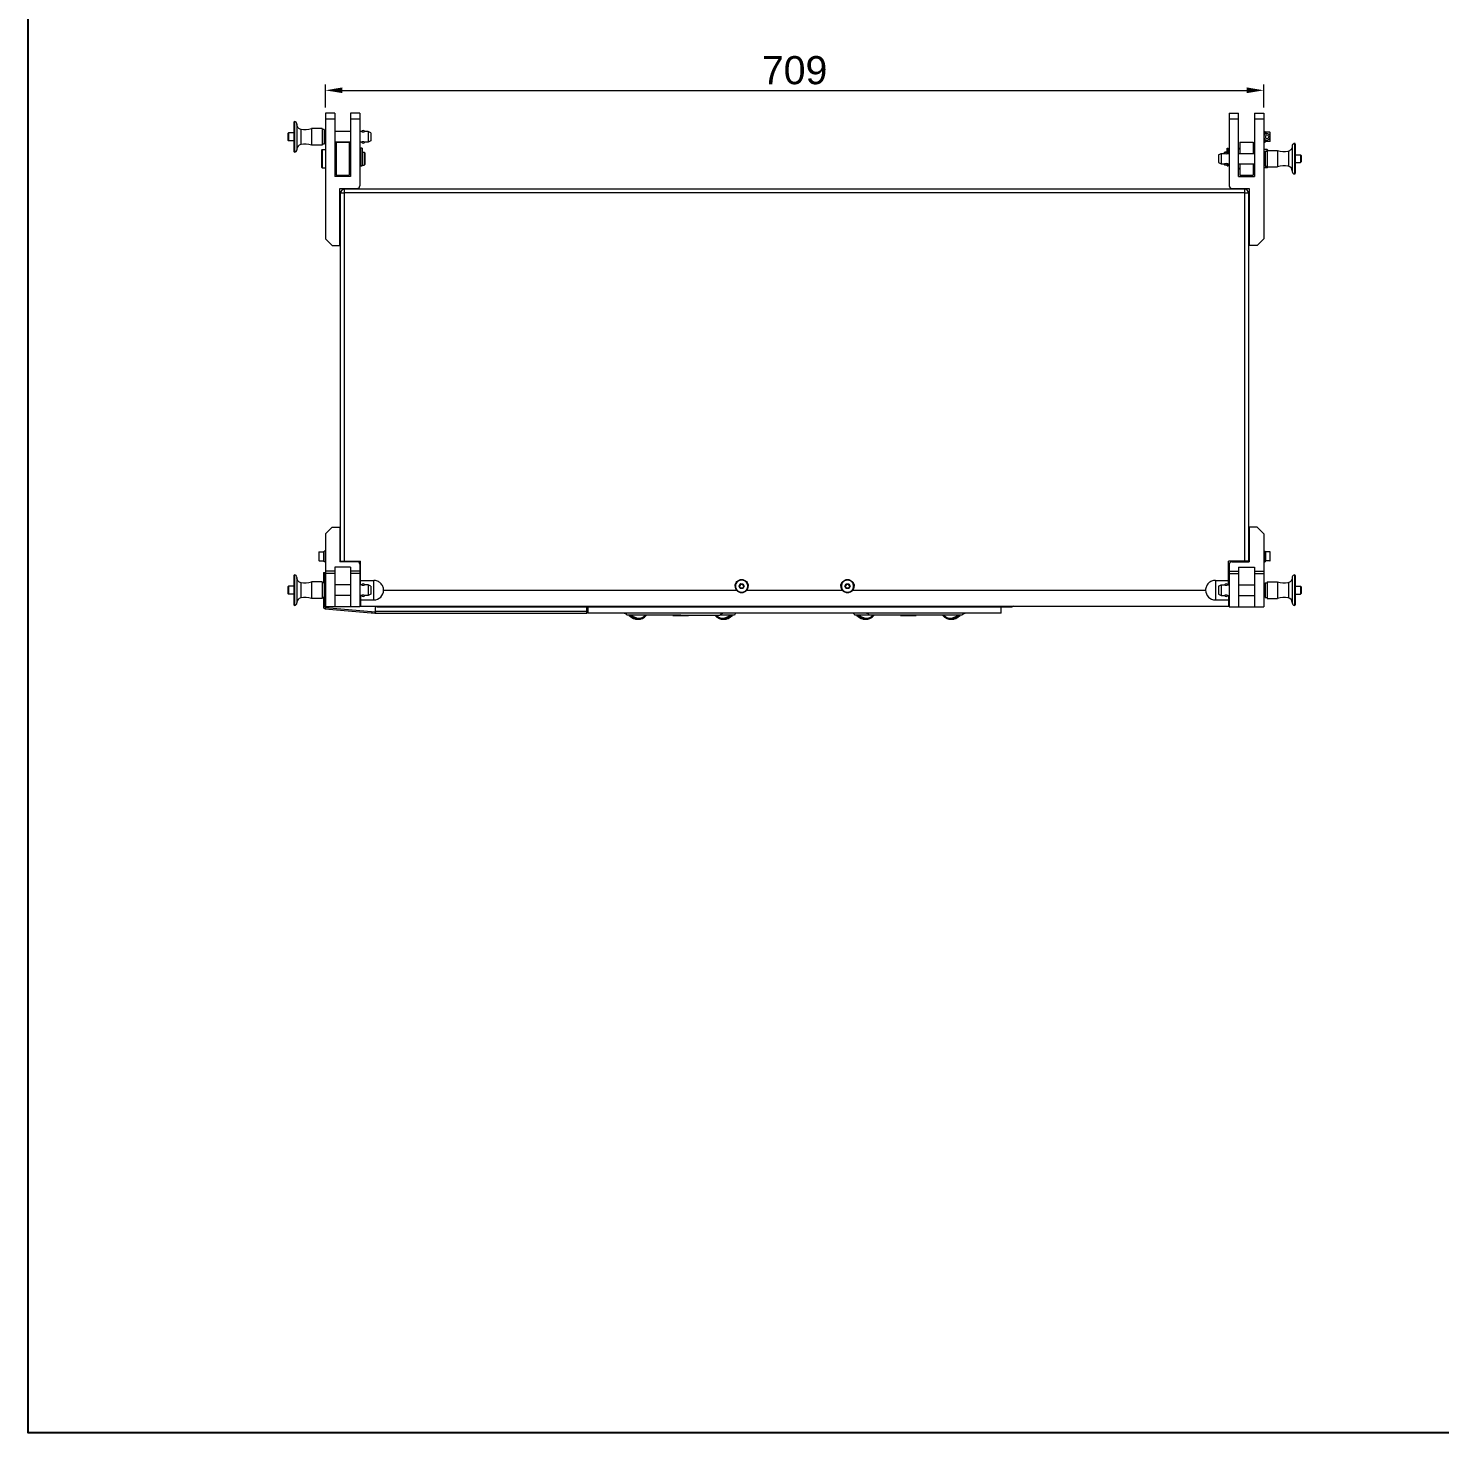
# Model space of a CAD drawing. Header units: millimetres. Extents: x 0 to 2524, y 0 to 1785.
# Drawn here: x 0 to 1067, y 0 to 1061 of the extents above; entities that cross this region are included whole.
import ezdxf

# ---------------------------------------------------------------- set-up
doc = ezdxf.new("R2010")
doc.units = ezdxf.units.MM
doc.header["$LTSCALE"] = 0.1
doc.layers.get('0').update_dxf_attribs({"lineweight": 13})
doc.layers.get('Defpoints').update_dxf_attribs({"lineweight": 9})
doc.layers.add('图框', color=7, linetype='Continuous')
doc.layers.add('标注', color=251, linetype='Continuous', lineweight=9)
doc.styles.get("Standard").update_dxf_attribs({"font": 'arial.ttf'})
doc.dimstyles.new('STANDARD 8.5', dxfattribs={"dimscale": 8.5, "dimtxt": 2.5, "dimasz": 1.5, "dimexe": 0.5, "dimexo": 0.5, "dimgap": 0.5, "dimtad": 1, "dimtoh": 1, "dimdec": 1, "dimzin": 12, "dimdsep": 46, "dimtxsty": 'Standard', "dimcen": 0, "dimclrd": 256, "dimclre": 256, "dimclrt": 256, "dimadec": 0, "dimazin": 0, "dimtp": 0.01, "dimtm": 0.01, "dimtfac": 1, "dimtdec": 1, "dimtofl": 0, "dimtmove": 0, "dimatfit": 3, "dimfxl": 1, "dimtolj": 1, "dimtzin": 4, "dimlwd": -1, "dimlwe": -1, "dimarcsym": 0})

# ---------------------------------------------------------------- blocks, each defined once
blk = doc.blocks.new('A4-H')
at = {"layer": '图框'}
blk.add_lwpolyline([(0, 210.02), (297, 210.02), (297, 0), (0, 0)], close=True, dxfattribs=at)
blk = doc.blocks.new('*D13')
at = {"layer": 'Defpoints', "color": 0, "transparency": 16777216}
for p in [(933.6, 1014.3), (224.6, 997.2), (933.6, 997.2)]:
    blk.add_point(p, dxfattribs=at)
at = {"layer": '标注', "transparency": 16777216}
for p, q in [((224.6, 1001.4), (224.6, 1018.6)), ((237.3, 1014.3), (920.8, 1014.3)), ((933.6, 1001.4), (933.6, 1018.6))]:
    blk.add_line(p, q, dxfattribs=at)
for points in [[(237.3, 1016.5), (237.3, 1012.2), (224.6, 1014.3)], [(920.8, 1016.5), (920.8, 1012.2), (933.6, 1014.3)]]:
    blk.add_solid(points, dxfattribs=at)
at = {"layer": '标注', "transparency": 16777216, "insert": (579.1, 1029.4), "char_height": 21.25, "attachment_point": 5}
blk.add_mtext('\\A1;709', dxfattribs=at)

msp = doc.modelspace()

# ---------------------------------------------------------------- linework, layer by layer
for p, q in [((224.56, 997.17), (224.56, 902.17)), ((231.56, 997.17), (224.56, 997.17)), ((231.56, 992.52), (224.56, 992.52)), ((231.56, 997.17), (231.56, 949.17)), ((243.56, 997.17), (243.56, 949.17)), ((250.56, 997.17), (243.56, 997.17)), ((250.56, 992.52), (243.56, 992.52)), ((250.56, 997.17), (250.56, 942.17)), ((907.56, 997.17), (914.56, 997.17)), ((907.56, 997.17), (907.56, 942.17)), ((914.56, 992.52), (907.56, 992.52)), ((914.56, 949.17), (914.56, 997.17)), ((926.56, 997.17), (933.56, 997.17)), ((926.56, 997.17), (926.56, 949.17)), ((933.56, 992.52), (926.56, 992.52)), ((933.56, 997.17), (933.56, 902.17)), ((196.76, 982.17), (196.26, 981.67)), ((196.26, 981.67), (196.26, 976.67)), ((196.76, 982.17), (196.76, 976.17)), ((200.76, 982.17), (196.76, 982.17)), ((200.76, 990.17), (200.76, 968.17)), ((201.26, 990.67), (201.26, 967.67)), ((203.04, 989.15), (203.04, 989.17)), ((203.04, 989.15), (203.04, 989.15)), ((203.06, 988.82), (203.06, 969.47)), ((203.85, 986.17), (203.84, 986.18)), ((205.96, 984.93), (205.96, 973.4)), ((214.06, 985.42), (214.06, 972.92)), ((222.06, 985.42), (214.06, 985.42)), ((222.06, 985.42), (222.06, 972.92)), ((223.56, 984.75), (222.06, 984.75)), ((223.56, 984.75), (223.56, 973.59)), ((224.56, 983.17), (223.56, 983.17)), ((224.56, 983.15), (223.56, 983.15)), ((243.56, 983.15), (231.56, 983.15)), ((251.73, 983.15), (250.56, 983.15)), ((256.76, 983.15), (254.3, 983.15)), ((256.76, 983.15), (256.76, 975.19)), ((258.76, 982.15), (256.76, 983.15)), ((258.76, 982.15), (258.76, 976.19)), ((933.56, 983.17), (934.56, 983.17)), ((933.56, 983.08), (934.56, 983.08)), ((933.56, 981.77), (934.56, 981.77)), ((934.56, 983.17), (934.56, 981.77)), ((934.56, 981.67), (934.58, 981.67)), ((938.17, 982.65), (934.86, 982.65)), ((934.86, 982.65), (934.86, 981.65)), ((938.17, 982.65), (938.17, 980.32)), ((938.47, 975.99), (938.47, 982.35)), ((196.76, 976.17), (196.26, 976.67)), ((200.76, 976.17), (196.76, 976.17)), ((222.06, 972.92), (214.06, 972.92)), ((223.56, 973.59), (222.06, 973.59)), ((224.56, 975.19), (223.56, 975.19)), ((224.56, 975.17), (223.56, 975.17)), ((243.56, 975.19), (231.56, 975.19)), ((232.56, 975.17), (232.56, 950.17)), ((232.56, 975.17), (242.56, 975.17)), ((242.56, 975.17), (242.56, 950.17)), ((251.73, 975.19), (250.56, 975.19)), ((251.36, 957.34), (251.36, 970.67)), ((252.26, 970.67), (251.36, 970.67)), ((252.26, 970.67), (252.26, 957.34)), ((256.76, 975.19), (254.3, 975.19)), ((258.76, 976.19), (256.76, 975.19)), ((905.86, 970.67), (906.76, 970.67)), ((905.86, 967.17), (905.86, 970.67)), ((906.76, 970.67), (906.76, 966.65)), ((915.56, 975.17), (925.56, 975.17)), ((915.56, 975.17), (915.56, 966.65)), ((925.56, 975.17), (925.56, 966.65)), ((933.56, 976.57), (934.56, 976.57)), ((933.56, 975.25), (934.56, 975.25)), ((933.56, 975.17), (934.56, 975.17)), ((934.56, 976.66), (934.58, 976.67)), ((934.56, 976.57), (934.56, 975.17)), ((934.86, 979.87), (934.86, 978.47)), ((934.86, 976.68), (934.86, 975.69)), ((938.17, 975.69), (934.86, 975.69)), ((938.45, 979.47), (937.36, 979.22)), ((937.36, 979.12), (938.45, 978.87)), ((938.17, 979.4), (938.17, 978.93)), ((938.17, 978.02), (938.17, 975.69)), ((955.06, 972.32), (955.06, 952.97)), ((955.09, 972.67), (955.09, 972.65)), ((955.09, 972.65), (955.09, 972.65)), ((956.86, 974.17), (956.86, 951.17)), ((957.36, 973.67), (957.36, 951.67)), ((222.06, 969.67), (221.56, 969.17)), ((221.56, 969.17), (221.56, 956.17)), ((222.06, 969.67), (222.06, 955.67)), ((222.06, 969.67), (224.56, 969.67)), ((250.56, 967.67), (251.36, 967.67)), ((252.26, 966.67), (252.36, 966.67)), ((252.36, 967.67), (252.36, 957.67)), ((252.36, 967.67), (253.86, 967.67)), ((253.86, 967.67), (253.86, 957.67)), ((254.36, 967.17), (253.86, 967.67)), ((254.36, 967.17), (254.36, 958.17)), ((899.36, 965.65), (901.36, 966.65)), ((899.36, 965.65), (899.36, 959.69)), ((901.36, 966.65), (903.83, 966.65)), ((901.36, 966.65), (901.36, 958.69)), ((903.76, 967.17), (904.26, 967.67)), ((903.76, 966.65), (903.76, 967.17)), ((905.76, 967.67), (904.26, 967.67)), ((904.26, 967.1), (904.26, 967.67)), ((905.76, 967.67), (905.76, 967.22)), ((906.4, 966.65), (907.56, 966.65)), ((907.56, 967.67), (906.76, 967.67)), ((914.56, 966.65), (926.56, 966.65)), ((936.06, 969.67), (933.56, 969.67)), ((933.56, 966.65), (934.56, 966.65)), ((934.56, 968.25), (936.06, 968.25)), ((934.56, 968.25), (934.56, 957.09)), ((936.06, 968.92), (936.06, 969.67)), ((936.06, 969.67), (936.56, 969.17)), ((936.06, 968.92), (944.06, 968.92)), ((936.06, 968.92), (936.06, 956.42)), ((936.56, 968.92), (936.56, 969.17)), ((944.06, 968.92), (944.06, 956.42)), ((952.17, 968.43), (952.17, 956.9)), ((954.29, 969.68), (954.28, 969.67)), ((957.36, 965.67), (961.36, 965.67)), ((961.36, 965.67), (961.36, 959.67)), ((961.36, 965.67), (961.86, 965.17)), ((961.36, 959.67), (961.86, 960.17)), ((961.86, 965.17), (961.86, 960.17)), ((222.06, 955.67), (221.56, 956.17)), ((222.06, 955.67), (224.56, 955.67)), ((232.56, 950.17), (242.56, 950.17)), ((250.56, 957.67), (251.36, 957.67)), ((251.36, 957.52), (252.26, 957.52)), ((251.36, 957.34), (252.26, 957.34)), ((252.26, 958.67), (252.36, 958.67)), ((252.36, 957.67), (253.86, 957.67)), ((254.36, 958.17), (253.86, 957.67)), ((899.36, 959.69), (901.36, 958.69)), ((901.36, 958.69), (903.83, 958.69)), ((903.76, 958.17), (903.76, 958.69)), ((903.76, 958.17), (904.26, 957.67)), ((904.26, 957.67), (904.26, 958.23)), ((905.76, 957.67), (904.26, 957.67)), ((905.76, 958.12), (905.76, 957.67)), ((905.86, 957.34), (905.86, 958.16)), ((905.86, 957.52), (906.76, 957.52)), ((905.86, 957.34), (906.76, 957.34)), ((906.4, 958.69), (907.56, 958.69)), ((906.76, 958.69), (906.76, 957.34)), ((907.56, 957.67), (906.76, 957.67)), ((914.56, 958.69), (926.56, 958.69)), ((915.56, 958.69), (915.56, 950.17)), ((915.56, 950.17), (925.56, 950.17)), ((925.56, 958.69), (925.56, 950.17)), ((933.56, 958.69), (934.56, 958.69)), ((936.06, 955.67), (933.56, 955.67)), ((934.56, 957.09), (936.06, 957.09)), ((936.06, 956.42), (944.06, 956.42)), ((936.06, 955.67), (936.06, 956.42)), ((936.06, 955.67), (936.56, 956.17)), ((936.56, 956.17), (936.56, 956.42)), ((957.36, 959.67), (961.36, 959.67)), ((243.56, 949.17), (231.56, 949.17)), ((235.56, 897.17), (235.56, 940.17)), ((235.56, 940.17), (248.56, 940.17)), ((239.06, 658.67), (239.06, 939.67)), ((919.06, 939.67), (239.06, 939.67)), ((909.56, 940.17), (922.56, 940.17)), ((914.56, 949.17), (926.56, 949.17)), ((919.06, 939.67), (919.06, 658.67)), ((922.56, 940.17), (922.56, 897.17)), ((236.06, 658.67), (236.06, 936.67)), ((919.06, 936.88), (239.06, 936.88)), ((922.06, 936.67), (922.06, 658.67)), ((235.56, 920.07), (236.06, 920.07)), ((922.56, 920.07), (922.06, 920.07)), ((235.56, 914.27), (236.06, 914.27)), ((922.56, 914.27), (922.06, 914.27)), ((224.56, 902.17), (229.56, 897.17)), ((229.56, 897.17), (235.56, 897.17)), ((928.56, 897.17), (922.56, 897.17)), ((933.56, 902.17), (928.56, 897.17)), ((224.56, 679.17), (229.56, 684.17)), ((229.56, 684.17), (235.56, 684.17)), ((235.56, 684.17), (235.56, 658.17)), ((928.56, 684.17), (922.56, 684.17)), ((922.56, 684.17), (922.56, 658.17)), ((933.56, 679.17), (928.56, 684.17)), ((224.56, 679.17), (224.56, 624.17)), ((235.56, 672.07), (236.06, 672.07)), ((922.56, 672.07), (922.06, 672.07)), ((933.56, 679.17), (933.56, 624.17)), ((219.65, 665.35), (219.65, 658.99)), ((219.95, 658.69), (219.95, 665.65)), ((219.95, 665.65), (223.26, 665.65)), ((223.26, 658.69), (223.26, 665.65)), ((223.56, 658.17), (223.56, 666.17)), ((224.56, 666.17), (223.56, 666.17)), ((235.56, 666.27), (236.06, 666.27)), ((922.56, 666.27), (922.06, 666.27)), ((933.56, 666.17), (934.56, 666.17)), ((934.56, 666.17), (934.56, 658.17)), ((938.17, 665.65), (934.86, 665.65)), ((934.86, 665.65), (934.86, 658.69)), ((938.17, 665.65), (938.17, 658.69)), ((938.47, 658.99), (938.47, 665.35)), ((219.95, 658.69), (223.26, 658.69)), ((224.56, 658.17), (223.56, 658.17)), ((231.56, 651.03), (224.56, 651.03)), ((231.56, 654.07), (231.56, 624.17)), ((243.56, 654.07), (231.56, 654.07)), ((248.56, 658.17), (235.56, 658.17)), ((236.06, 658.67), (251.06, 658.67)), ((243.56, 654.07), (243.56, 624.17)), ((250.56, 651.03), (243.56, 651.03)), ((250.56, 656.17), (250.56, 624.17)), ((251.06, 640.65), (251.06, 658.67)), ((922.06, 658.67), (907.06, 658.67)), ((907.06, 640.65), (907.06, 658.67)), ((907.56, 656.17), (907.56, 624.17)), ((907.56, 651.03), (914.56, 651.03)), ((909.56, 658.17), (922.56, 658.17)), ((914.56, 654.07), (926.56, 654.07)), ((914.56, 654.07), (914.56, 624.17)), ((926.56, 654.07), (926.56, 624.17)), ((926.56, 651.03), (933.56, 651.03)), ((933.56, 658.17), (934.56, 658.17)), ((938.17, 658.69), (934.86, 658.69)), ((200.76, 647.67), (200.76, 625.67)), ((201.26, 648.17), (201.26, 625.17)), ((203.04, 646.65), (203.04, 646.67)), ((203.04, 646.65), (203.04, 646.65)), ((203.06, 646.32), (203.06, 626.97)), ((203.85, 643.67), (203.84, 643.68)), ((205.96, 642.43), (205.96, 630.9)), ((214.06, 642.92), (214.06, 630.42)), ((222.06, 642.92), (214.06, 642.92)), ((222.06, 642.92), (222.06, 630.42)), ((223.56, 642.25), (222.06, 642.25)), ((223.06, 649.87), (223.06, 642.25)), ((223.06, 649.87), (224.06, 649.87)), ((223.06, 643.04), (224.06, 643.04)), ((223.56, 642.25), (223.56, 631.09)), ((224.56, 640.65), (223.56, 640.65)), ((224.06, 640.65), (224.06, 649.87)), ((224.06, 640.77), (224.18, 640.65)), ((231.56, 649.17), (224.56, 649.17)), ((243.56, 640.65), (231.56, 640.65)), ((250.56, 649.17), (243.56, 649.17)), ((251.73, 640.65), (250.56, 640.65)), ((251.06, 644.01), (261.06, 644.01)), ((256.76, 640.65), (254.3, 640.65)), ((256.76, 640.65), (256.76, 632.69)), ((258.76, 639.65), (256.76, 640.65)), ((261.06, 629.23), (261.06, 644.01)), ((537.1, 639.67), (538.08, 641.37)), ((537.33, 639.66), (538.2, 641.16)), ((538.2, 640.99), (537.38, 639.58)), ((538.08, 641.37), (540.05, 641.37)), ((538.2, 641.16), (539.93, 641.16)), ((538.2, 641.16), (538.2, 640.99)), ((539.93, 640.99), (538.2, 640.99)), ((539.93, 641.16), (540.8, 639.66)), ((539.93, 641.16), (539.93, 640.99)), ((540.75, 639.58), (539.93, 640.99)), ((540.05, 641.37), (541.03, 639.67)), ((617.1, 639.67), (618.08, 641.37)), ((617.33, 639.66), (618.2, 641.16)), ((618.2, 640.99), (617.38, 639.58)), ((618.08, 641.37), (620.05, 641.37)), ((618.2, 641.16), (619.93, 641.16)), ((618.2, 641.16), (618.2, 640.99)), ((619.93, 640.99), (618.2, 640.99)), ((619.93, 641.16), (620.8, 639.66)), ((619.93, 641.16), (619.93, 640.99)), ((620.75, 639.58), (619.93, 640.99)), ((620.05, 641.37), (621.03, 639.67)), ((897.06, 644.01), (907.06, 644.01)), ((897.06, 644.01), (897.06, 629.23)), ((899.36, 639.65), (901.36, 640.65)), ((901.36, 640.65), (903.83, 640.65)), ((901.36, 640.65), (901.36, 632.69)), ((906.4, 640.65), (907.56, 640.65)), ((907.56, 649.17), (914.56, 649.17)), ((914.56, 640.65), (926.56, 640.65)), ((926.56, 649.17), (933.56, 649.17)), ((933.56, 640.65), (934.56, 640.65)), ((934.14, 640.84), (933.94, 640.65)), ((934.14, 640.84), (934.14, 640.65)), ((934.56, 640.87), (934.21, 640.87)), ((934.21, 640.87), (934.21, 640.65)), ((934.56, 642.25), (936.06, 642.25)), ((934.56, 642.25), (934.56, 631.09)), ((936.06, 642.92), (944.06, 642.92)), ((936.06, 642.92), (936.06, 630.42)), ((944.06, 642.92), (944.06, 630.42)), ((952.17, 642.43), (952.17, 630.9)), ((954.29, 643.68), (954.28, 643.67)), ((955.06, 646.32), (955.06, 626.97)), ((955.09, 646.67), (955.09, 646.65)), ((955.09, 646.65), (955.09, 646.65)), ((956.86, 648.17), (956.86, 625.17)), ((957.36, 647.67), (957.36, 625.67)), ((196.76, 639.67), (196.26, 639.17)), ((196.26, 639.17), (196.26, 634.17)), ((196.76, 633.67), (196.26, 634.17)), ((196.76, 639.67), (196.76, 633.67)), ((200.76, 639.67), (196.76, 639.67)), ((200.76, 633.67), (196.76, 633.67)), ((222.06, 630.42), (214.06, 630.42)), ((223.56, 631.09), (222.06, 631.09)), ((223.06, 631.09), (223.06, 624.12)), ((224.56, 632.69), (223.56, 632.69)), ((224.06, 624.12), (224.06, 632.69)), ((224.06, 632.57), (224.18, 632.69)), ((243.56, 632.69), (231.56, 632.69)), ((251.73, 632.69), (250.56, 632.69)), ((251.06, 632.69), (251.06, 624.67)), ((256.76, 632.69), (254.3, 632.69)), ((258.76, 633.69), (256.76, 632.69)), ((258.76, 639.65), (258.76, 633.69)), ((268.5, 636.67), (535.09, 636.67)), ((538.08, 637.98), (537.1, 639.67)), ((538.2, 638.16), (537.33, 639.66)), ((540.05, 637.98), (538.08, 637.98)), ((539.93, 638.17), (538.2, 638.17)), ((540.8, 639.66), (539.93, 638.16)), ((541.03, 639.67), (540.05, 637.98)), ((543.04, 636.67), (615.09, 636.67)), ((618.08, 637.98), (617.1, 639.67)), ((618.2, 638.16), (617.33, 639.66)), ((620.05, 637.98), (618.08, 637.98)), ((619.93, 638.17), (618.2, 638.17)), ((620.8, 639.66), (619.93, 638.16)), ((621.03, 639.67), (620.05, 637.98)), ((623.04, 636.67), (889.63, 636.67)), ((899.36, 639.65), (899.36, 633.69)), ((899.36, 633.69), (901.36, 632.69)), ((901.36, 632.69), (903.83, 632.69)), ((906.4, 632.69), (907.56, 632.69)), ((907.06, 632.69), (907.06, 624.67)), ((914.56, 632.69), (926.56, 632.69)), ((933.56, 632.69), (934.56, 632.69)), ((934.14, 632.5), (933.94, 632.69)), ((934.14, 632.69), (934.14, 632.5)), ((934.21, 632.69), (934.21, 632.47)), ((934.56, 632.47), (934.21, 632.47)), ((934.56, 631.09), (936.06, 631.09)), ((936.06, 630.42), (944.06, 630.42)), ((957.36, 639.67), (961.36, 639.67)), ((957.36, 633.67), (961.36, 633.67)), ((961.36, 639.67), (961.86, 639.17)), ((961.36, 639.67), (961.36, 633.67)), ((961.36, 633.67), (961.86, 634.17)), ((961.86, 639.17), (961.86, 634.17)), ((223.06, 628.28), (224.06, 628.28)), ((223.06, 626.42), (224.06, 626.42)), ((224.06, 624.12), (223.06, 624.12)), ((224.52, 623.62), (224.43, 622.63)), ((224.43, 622.63), (261.95, 619.17)), ((224.52, 623.62), (262.04, 620.17)), ((250.56, 624.17), (224.56, 624.17)), ((251.06, 629.23), (261.06, 629.23)), ((251.06, 624.67), (907.06, 624.67)), ((259.83, 619.37), (259.92, 620.36)), ((262.04, 620.17), (261.95, 619.17)), ((262.09, 622.67), (262.09, 619.17)), ((262.09, 620.67), (423.06, 620.67)), ((262.09, 619.17), (421.56, 619.17)), ((263.59, 624.17), (743.38, 624.17)), ((413.69, 624.67), (414.75, 624.17)), ((422.06, 620.67), (422.06, 624.17)), ((423.06, 619.17), (423.06, 624.17)), ((735.06, 619.17), (423.06, 619.17)), ((438.06, 624.17), (438.06, 624.67)), ((449.66, 624.67), (449.56, 624.17)), ((477.06, 624.17), (477.11, 624.67)), ((481.06, 624.17), (481.02, 624.67)), ((537.06, 624.17), (537.11, 624.67)), ((541.06, 624.17), (541.02, 624.67)), ((577.06, 624.17), (577.11, 624.67)), ((581.06, 624.17), (581.02, 624.67)), ((617.06, 624.17), (617.11, 624.67)), ((621.06, 624.17), (621.02, 624.67)), ((677.06, 624.17), (677.11, 624.67)), ((681.06, 624.17), (681.02, 624.67)), ((708.56, 624.17), (708.46, 624.67)), ((720.06, 624.17), (720.06, 624.67)), ((735.06, 619.17), (735.06, 624.17)), ((744.44, 624.67), (743.38, 624.17)), ((897.06, 629.23), (907.06, 629.23)), ((907.56, 624.17), (933.56, 624.17)), ((455.01, 617.67), (452.57, 617.67)), ((453.88, 617.67), (454.05, 617.52)), ((453.88, 617.67), (454.05, 617.53)), ((454.86, 617.53), (454.05, 617.53)), ((454.05, 617.52), (454.05, 617.53)), ((454.05, 617.52), (455.43, 616.45)), ((454.05, 617.52), (454.05, 617.52)), ((454.86, 617.53), (454.69, 617.67)), ((493.06, 617.67), (455.01, 617.67)), ((458.06, 615.12), (459.25, 614.73)), ((460.43, 614.63), (460.45, 614.63)), ((461.39, 614.63), (460.43, 614.63)), ((461.14, 614.67), (460.45, 614.63)), ((460.45, 614.63), (461.14, 614.67)), ((461.39, 614.63), (462.44, 614.71)), ((461.39, 614.63), (462.44, 614.71)), ((465.07, 615.81), (465.78, 616.23)), ((493.06, 617.67), (496.29, 617.67)), ((496.29, 617.67), (507.49, 617.67)), ((507.49, 617.67), (517.52, 617.67)), ((517.52, 617.67), (522.61, 617.67)), ((519.13, 617.4), (520.35, 616.23)), ((530.42, 617.67), (522.61, 617.67)), ((523.69, 614.71), (524.74, 614.63)), ((524.74, 614.63), (525.7, 614.63)), ((524.99, 614.67), (525.68, 614.63)), ((525.68, 614.63), (524.99, 614.67)), ((525.7, 614.63), (525.68, 614.63)), ((525.68, 614.63), (525.7, 614.63)), ((530.11, 616.11), (530.7, 616.45)), ((532.2, 617.67), (530.42, 617.66)), ((530.7, 616.45), (532.08, 617.52)), ((530.7, 616.45), (531.12, 616.77)), ((531.43, 617.67), (531.27, 617.53)), ((532.08, 617.53), (531.27, 617.53)), ((532.08, 617.52), (532.25, 617.67)), ((532.08, 617.53), (532.08, 617.52)), ((532.08, 617.52), (532.08, 617.52)), ((533.57, 617.67), (532.2, 617.67)), ((625.6, 617.67), (624.56, 617.67)), ((625.67, 617.67), (625.6, 617.67)), ((625.99, 617.67), (625.67, 617.67)), ((625.88, 617.67), (626.05, 617.52)), ((626.46, 617.67), (625.99, 617.67)), ((626.86, 617.53), (626.05, 617.53)), ((626.05, 617.52), (626.05, 617.53)), ((626.05, 617.52), (626.05, 617.52)), ((626.7, 617.67), (626.46, 617.67)), ((626.86, 617.53), (626.69, 617.67)), ((627.01, 616.77), (627.43, 616.45)), ((627.01, 616.77), (627.43, 616.45)), ((630.06, 615.12), (631.25, 614.73)), ((632.43, 614.63), (632.45, 614.63)), ((633.39, 614.63), (632.43, 614.63)), ((632.45, 614.63), (633.14, 614.67)), ((633.14, 614.67), (632.45, 614.63)), ((633.39, 614.63), (634.44, 614.71)), ((633.39, 614.63), (634.44, 614.71)), ((640.73, 617.67), (635.52, 617.67)), ((637.07, 615.81), (637.78, 616.23)), ((651.02, 617.67), (640.73, 617.67)), ((662.49, 617.67), (651.02, 617.67)), ((665.06, 617.67), (662.49, 617.67)), ((703.12, 617.67), (665.06, 617.67)), ((691.13, 617.4), (692.35, 616.23)), ((695.69, 614.71), (696.74, 614.63)), ((696.74, 614.63), (697.7, 614.63)), ((696.99, 614.67), (697.68, 614.63)), ((697.68, 614.63), (696.99, 614.67)), ((697.68, 614.63), (697.7, 614.63)), ((697.7, 614.63), (697.68, 614.63)), ((702.11, 616.11), (702.7, 616.45)), ((702.7, 616.45), (704.08, 617.52)), ((705.56, 617.67), (703.12, 617.67)), ((703.43, 617.67), (703.27, 617.53)), ((704.08, 617.53), (703.27, 617.53)), ((704.08, 617.52), (704.25, 617.67)), ((704.08, 617.53), (704.24, 617.67)), ((704.08, 617.53), (704.08, 617.52)), ((704.08, 617.52), (704.08, 617.52))]:
    msp.add_line(p, q)
for points in [[(455.43, 616.45), (457.32, 615.35), (459.25, 614.73), (460.45, 614.63)], [(461.39, 614.63), (462.44, 614.71), (464.06, 615.21), (465.78, 616.23), (467.29, 617.67)], [(518.84, 617.67), (520.35, 616.23), (522.07, 615.21), (523.69, 614.71), (524.74, 614.63)], [(525.68, 614.63), (526.87, 614.73), (528.81, 615.35), (530.7, 616.45)], [(626.05, 617.52), (627.43, 616.45), (629.32, 615.35), (631.25, 614.73), (632.45, 614.63)], [(634.44, 614.71), (636.06, 615.21), (637.78, 616.23), (639.29, 617.67)], [(690.84, 617.67), (692.35, 616.23), (694.07, 615.21), (695.69, 614.71), (696.74, 614.63)], [(697.68, 614.63), (698.87, 614.73), (700.81, 615.35), (702.7, 616.45)]]:
    msp.add_lwpolyline(points)
for centre, radius, start, end in [((201.26, 990.17), 0.5, 90, 180), ((201.26, 988.87), 1.8, 9.59407, 90), ((200.59, 988.81), 2.48, 6.84403, 7.77415), ((200.54, 988.81), 2.52, 6.43274, 6.85464), ((200.59, 988.81), 2.48, 5.20273, 6.42903), ((200.61, 988.81), 2.46, 4.30212, 5.20946), ((200.64, 988.82), 2.43, 2.91275, 4.30086), ((200.69, 988.82), 2.37, 0.0032, 2.92665), ((206.56, 988.38), 3.5, 219.21483, 259.99733), ((209, 1002.17), 17.5, 259.99733, 286.83498), ((253.01, 982.38), 1.5, 30.88612, 149.11388), ((936.01, 979.17), 2.45, 7.03346, 352.96654), ((934.86, 982.35), 0.3, 90, 180), ((938.17, 982.35), 0.3, 0, 90), ((206.56, 969.95), 3.5, 100.00267, 180), ((209, 956.17), 17.5, 73.16502, 100.00267), ((232.56, 969.67), 1, 90, 180), ((242.56, 969.67), 1, 0, 90), ((253.01, 975.96), 1.5, 210.88612, 329.11388), ((915.56, 969.67), 1, 90, 180), ((925.56, 969.67), 1, 0, 90), ((934.86, 975.99), 0.3, 180, 270), ((936.01, 979.17), 1.35, 2.12255, 357.87745), ((938.17, 975.99), 0.3, 270, 0), ((957.45, 972.32), 2.39, 177.08101, 179.98855), ((957.53, 972.31), 2.47, 173.56834, 174.79935), ((957.54, 972.31), 2.47, 174.79268, 175.69532), ((957.49, 972.32), 2.43, 175.69887, 177.08715), ((957.51, 972.32), 2.44, 172.21945, 173.16157), ((957.62, 972.3), 2.55, 173.1471, 173.56514), ((956.86, 972.37), 1.8, 90, 170.40593), ((956.86, 973.67), 0.5, 0, 90), ((201.26, 968.17), 0.5, 180, 270), ((201.26, 969.47), 1.8, 270, 0), ((905.11, 965.88), 1.5, 30.88612, 149.11388), ((949.13, 985.67), 17.5, 253.16502, 280.00267), ((951.56, 971.88), 3.5, 280.00267, 320.78517), ((232.56, 955.67), 1, 180, 270), ((242.56, 955.67), 1, 270, 0), ((905.11, 959.46), 1.5, 210.88612, 329.11388), ((915.56, 955.67), 1, 180, 270), ((925.56, 955.67), 1, 270, 0), ((949.13, 939.67), 17.5, 79.99733, 106.83498), ((951.56, 953.45), 3.5, 0, 79.99733), ((956.86, 952.97), 1.8, 180, 270), ((956.86, 951.67), 0.5, 270, 0), ((239.06, 936.67), 3, 90, 180), ((248.56, 942.17), 2, 270, 0), ((909.56, 942.17), 2, 180, 270), ((919.06, 936.67), 3, 0, 90), ((219.95, 665.35), 0.3, 90, 180), ((223.26, 665.35), 0.3, 0, 90), ((934.86, 665.35), 0.3, 90, 180), ((938.17, 665.35), 0.3, 0, 90), ((219.95, 658.99), 0.3, 180, 270), ((223.26, 658.99), 0.3, 270, 0), ((248.56, 656.17), 2, 0, 90), ((909.56, 656.17), 2, 90, 180), ((934.86, 658.99), 0.3, 180, 270), ((938.17, 658.99), 0.3, 270, 0), ((201.26, 647.67), 0.5, 90, 180), ((201.26, 646.37), 1.8, 9.59407, 90), ((200.59, 646.31), 2.48, 6.84403, 7.77415), ((200.54, 646.31), 2.52, 6.43274, 6.85464), ((200.59, 646.31), 2.48, 5.20273, 6.42903), ((200.61, 646.31), 2.46, 4.30212, 5.20946), ((200.64, 646.32), 2.43, 2.91275, 4.30086), ((200.69, 646.32), 2.37, 0.0032, 2.92665), ((206.56, 645.88), 3.5, 219.21483, 259.99733), ((209, 659.67), 17.5, 259.99733, 286.83498), ((253.01, 639.88), 1.5, 30.88612, 149.11388), ((905.11, 639.88), 1.5, 30.88612, 149.11388), ((934.21, 640.77), 0.1, 90, 135), ((949.13, 659.67), 17.5, 253.16502, 280.00267), ((951.56, 645.88), 3.5, 280.00267, 320.78517), ((957.45, 646.32), 2.39, 177.08101, 179.98855), ((957.53, 646.31), 2.47, 173.56834, 174.79935), ((957.54, 646.31), 2.47, 174.79268, 175.69532), ((957.49, 646.32), 2.43, 175.69887, 177.08715), ((957.51, 646.32), 2.44, 172.21945, 173.16157), ((957.62, 646.3), 2.55, 173.1471, 173.56514), ((956.86, 646.37), 1.8, 90, 170.40593), ((956.86, 647.67), 0.5, 0, 90), ((206.56, 627.45), 3.5, 100.00267, 180), ((209, 613.67), 17.5, 73.16502, 100.00267), ((253.01, 633.46), 1.5, 210.88612, 329.11388), ((261.06, 636.67), 7.43, 270, 0), ((539.04, 639.69), 4.98, 180.95198, 217.38203), ((539.09, 639.69), 4.98, 322.61795, 359.05005), ((619.04, 639.69), 4.98, 180.95198, 217.38203), ((619.09, 639.69), 4.98, 322.61795, 359.05005), ((897.06, 636.67), 7.43, 180, 270), ((905.11, 633.46), 1.5, 210.88612, 329.11388), ((934.21, 632.57), 0.1, 225, 270), ((949.13, 613.67), 17.5, 79.99733, 106.83498), ((951.56, 627.45), 3.5, 0, 79.99733), ((201.26, 625.67), 0.5, 180, 270), ((201.26, 626.97), 1.8, 270, 0), ((224.56, 624.12), 1.5, 180, 264.7376), ((224.56, 624.12), 0.5, 180, 264.7376), ((262.09, 620.67), 1.5, 264.7376, 270), ((263.59, 622.67), 1.5, 90, 180), ((263.46, 620.55), 1.61, 223.15003, 225.00041), ((421.56, 620.67), 1.5, 270, 0), ((449.56, 615.43), 3.75, 36.68695, 89.16302), ((708.56, 615.43), 3.75, 90.83698, 143.31305), ((956.86, 626.97), 1.8, 180, 270), ((956.86, 625.67), 0.5, 270, 0), ((461.65, 624.84), 10.43, 241.36136, 245.8576), ((460.56, 621.82), 7.21, 256.37715, 259.65415), ((461.37, 621.25), 6.62, 265.57819, 270.04836), ((461.38, 621.06), 6.43, 270.05393, 280.5007), ((493.06, 767.49), 150, 267.7461, 272.27692), ((524.75, 621.06), 6.43, 259.49875, 269.94607), ((524.74, 621.27), 6.64, 270.05501, 273.23674), ((521.95, 629.02), 15.31, 304.01278, 306.74743), ((518.54, 632.66), 19.77, 308.31496, 310.05498), ((528.23, 615.64), 3.57, 33.41273, 34.42058), ((639.04, 632.68), 19.96, 229.3927, 230.64469), ((633.65, 624.84), 10.43, 241.36136, 245.8576), ((632.56, 621.82), 7.21, 256.37715, 259.65415), ((633.37, 621.25), 6.62, 265.57819, 270.04836), ((633.38, 621.06), 6.43, 270.05393, 280.5007), ((665.06, 767.49), 150, 267.72162, 272.2539), ((696.75, 621.06), 6.43, 259.49875, 269.94607), ((696.74, 621.27), 6.64, 270.05501, 273.23674)]:
    msp.add_arc(centre, radius, start, end)
for centre in [(539.06, 640.08), (619.06, 640.08)]:
    msp.add_ellipse(centre, major_axis=(0, 5.25), ratio=0.9949777, start_param=8.5603371, end_param=10.2892188)
for points, knots in [([(203.11, 987.67), (203.1, 987.72), (203.08, 987.92), (203.06, 988.13), (203.06, 988.28)], [0, 0, 0, 0, 0.2570463, 1, 1, 1, 1]), ([(203.84, 986.18), (203.69, 986.33), (203.46, 986.63), (203.23, 987.14), (203.14, 987.48), (203.11, 987.67)], [0, 0, 0, 0, 0.3724002, 0.668313, 1, 1, 1, 1]), ([(251.73, 983.15), (252.16, 982.97), (253.01, 982.8), (253.87, 982.97), (254.3, 983.15)], [0, 0, 0, 0, 0.4999982, 1, 1, 1, 1]), ([(933.56, 981.77), (933.56, 981.77), (933.57, 981.76), (933.57, 981.76), (933.59, 981.76), (933.61, 981.75), (933.63, 981.75), (933.64, 981.75)], [0, 0, 0, 0, 0.0347495, 0.0911063, 0.2850258, 0.5893224, 1, 1, 1, 1]), ([(933.64, 981.75), (933.66, 981.74), (933.71, 981.74), (933.83, 981.72), (934.02, 981.71), (934.28, 981.69), (934.46, 981.67), (934.56, 981.67)], [0, 0, 0, 0, 0.0716533, 0.1624234, 0.3936057, 0.6780088, 1, 1, 1, 1]), ([(934.56, 981.77), (934.56, 981.76), (934.57, 981.73), (934.57, 981.69), (934.58, 981.67)], [0, 0, 0, 0, 0.235048, 1, 1, 1, 1]), ([(934.58, 981.67), (934.81, 981.65), (935.14, 981.64), (935.58, 981.62), (935.79, 981.62), (935.89, 981.62)], [0, 0, 0, 0, 0.5184969, 0.7703133, 1, 1, 1, 1]), ([(935.97, 981.62), (935.96, 981.62), (935.93, 981.62), (935.91, 981.62), (935.89, 981.62)], [0, 0, 0, 0, 0.2614418, 1, 1, 1, 1]), ([(254.3, 975.19), (253.87, 975.36), (253.01, 975.53), (252.16, 975.36), (251.73, 975.19)], [0, 0, 0, 0, 0.5000018, 1, 1, 1, 1]), ([(933.56, 976.57), (933.56, 976.57), (933.57, 976.57), (933.57, 976.57), (933.59, 976.58), (933.61, 976.58), (933.63, 976.58), (933.64, 976.59)], [0, 0, 0, 0, 0.0347495, 0.0911063, 0.2850258, 0.5893224, 1, 1, 1, 1]), ([(933.64, 976.59), (933.66, 976.59), (933.71, 976.6), (933.83, 976.61), (934.02, 976.63), (934.28, 976.65), (934.46, 976.66), (934.56, 976.66)], [0, 0, 0, 0, 0.0716534, 0.1624235, 0.3936057, 0.6780087, 1, 1, 1, 1]), ([(934.58, 976.66), (934.58, 976.66), (934.57, 976.62), (934.56, 976.59), (934.56, 976.57)], [0, 0, 0, 0, 0.266217, 1, 1, 1, 1]), ([(934.58, 976.67), (934.81, 976.68), (935.14, 976.7), (935.58, 976.71), (935.79, 976.71), (935.89, 976.72)], [0, 0, 0, 0, 0.5185004, 0.7703146, 1, 1, 1, 1]), ([(935.89, 976.72), (935.89, 976.72), (935.92, 976.72), (935.95, 976.72), (935.97, 976.72)], [0, 0, 0, 0, 0.2380176, 1, 1, 1, 1]), ([(955.02, 971.17), (954.99, 970.99), (954.9, 970.64), (954.67, 970.14), (954.44, 969.83), (954.29, 969.68)], [0, 0, 0, 0, 0.3300058, 0.6249014, 1, 1, 1, 1]), ([(955.06, 971.78), (955.06, 971.73), (955.06, 971.52), (955.04, 971.32), (955.02, 971.17)], [0, 0, 0, 0, 0.2403219, 1, 1, 1, 1]), ([(903.83, 966.65), (904.26, 966.47), (905.11, 966.3), (905.97, 966.47), (906.4, 966.65)], [0, 0, 0, 0, 0.4999981, 1, 1, 1, 1]), ([(906.4, 958.69), (905.97, 958.86), (905.11, 959.03), (904.26, 958.86), (903.83, 958.69)], [0, 0, 0, 0, 0.5000018, 1, 1, 1, 1]), ([(236.06, 936.67), (236.06, 936.68), (236.09, 936.69), (236.16, 936.72), (236.33, 936.76), (236.6, 936.79), (236.97, 936.82), (237.42, 936.85), (238.13, 936.87), (238.68, 936.88), (239.06, 936.88)], [0, 0, 0, 0, 0.008372, 0.0242183, 0.0821233, 0.1746555, 0.2983811, 0.4488696, 0.6205104, 1, 1, 1, 1]), ([(919.06, 936.88), (919.45, 936.88), (920, 936.87), (920.71, 936.85), (921.16, 936.82), (921.53, 936.79), (921.8, 936.76), (921.97, 936.72), (922.04, 936.69), (922.06, 936.68), (922.06, 936.67)], [0, 0, 0, 0, 0.3795457, 0.551189, 0.7016531, 0.8253614, 0.9178848, 0.975785, 0.9916288, 1, 1, 1, 1]), ([(203.11, 645.17), (203.1, 645.22), (203.08, 645.42), (203.06, 645.63), (203.06, 645.78)], [0, 0, 0, 0, 0.2570463, 1, 1, 1, 1]), ([(203.84, 643.68), (203.69, 643.83), (203.46, 644.13), (203.23, 644.64), (203.14, 644.98), (203.11, 645.17)], [0, 0, 0, 0, 0.3724002, 0.668313, 1, 1, 1, 1]), ([(251.73, 640.65), (252.16, 640.47), (253.01, 640.3), (253.87, 640.47), (254.3, 640.65)], [0, 0, 0, 0, 0.4999982, 1, 1, 1, 1]), ([(268.5, 636.67), (268.49, 637.63), (268.09, 639.56), (266.43, 642), (263.97, 643.63), (262.03, 644.01), (261.06, 644.01)], [0, 0, 0, 0, 0.249679, 0.4995384, 0.7496448, 1, 1, 1, 1]), ([(534.07, 639.61), (534.05, 640.26), (534.3, 641.59), (535.41, 643.28), (537.08, 644.41), (538.41, 644.68), (539.06, 644.68)], [0, 0, 0, 0, 0.2497054, 0.4995811, 0.7496623, 1, 1, 1, 1]), ([(539.06, 644.26), (538.91, 644.26), (538.61, 644.25), (538.17, 644.18), (537.73, 644.07), (537.16, 643.87), (536.49, 643.51), (535.91, 643.04), (535.5, 642.59), (535.23, 642.23), (535, 641.84), (534.74, 641.3), (534.52, 640.58), (534.43, 639.67), (534.52, 638.77), (534.74, 638.05), (535, 637.51), (535.23, 637.12), (535.5, 636.76), (535.91, 636.31), (536.49, 635.84), (537.16, 635.48), (537.73, 635.28), (538.17, 635.17), (538.61, 635.1), (538.91, 635.09), (539.06, 635.09)], [0, 0, 0, 0, 0.0313027, 0.0626161, 0.0939178, 0.1252165, 0.1877229, 0.2502006, 0.2814656, 0.3127231, 0.3439734, 0.3752174, 0.4376146, 0.5, 0.5623854, 0.6247826, 0.6560266, 0.6872769, 0.7185344, 0.7497994, 0.8122771, 0.8747835, 0.9060822, 0.9373839, 0.9686973, 1, 1, 1, 1]), ([(538.2, 641.16), (538.2, 641.16), (538.2, 641.16), (538.2, 641.17), (538.19, 641.17), (538.19, 641.18), (538.18, 641.19), (538.17, 641.21), (538.16, 641.23), (538.14, 641.26), (538.12, 641.3), (538.1, 641.33), (538.09, 641.36), (538.08, 641.37)], [0, 0, 0, 0, 0.0111017, 0.0323725, 0.0634783, 0.1038471, 0.1526184, 0.2088922, 0.3403346, 0.4910008, 0.6547162, 0.8261574, 1, 1, 1, 1]), ([(539.06, 644.68), (539.72, 644.68), (541.05, 644.41), (542.72, 643.28), (543.83, 641.59), (544.07, 640.26), (544.06, 639.61)], [0, 0, 0, 0, 0.2503303, 0.5004098, 0.7502911, 1, 1, 1, 1]), ([(539.06, 635.09), (539.21, 635.09), (539.52, 635.1), (539.96, 635.17), (540.4, 635.28), (540.97, 635.48), (541.64, 635.84), (542.22, 636.31), (542.63, 636.76), (542.9, 637.12), (543.13, 637.51), (543.39, 638.05), (543.61, 638.77), (543.69, 639.67), (543.61, 640.58), (543.39, 641.3), (543.13, 641.84), (542.9, 642.23), (542.63, 642.59), (542.22, 643.04), (541.64, 643.51), (540.97, 643.87), (540.4, 644.07), (539.96, 644.18), (539.52, 644.25), (539.21, 644.26), (539.06, 644.26)], [0, 0, 0, 0, 0.0313027, 0.0626161, 0.0939178, 0.1252165, 0.1877229, 0.2502006, 0.2814656, 0.3127231, 0.3439734, 0.3752174, 0.4376146, 0.5, 0.5623854, 0.6247826, 0.6560266, 0.6872769, 0.7185344, 0.7497994, 0.8122771, 0.8747835, 0.9060822, 0.9373839, 0.9686973, 1, 1, 1, 1]), ([(539.93, 641.16), (539.93, 641.16), (539.93, 641.16), (539.93, 641.17), (539.94, 641.17), (539.94, 641.18), (539.95, 641.19), (539.96, 641.21), (539.97, 641.23), (539.99, 641.26), (540, 641.3), (540.03, 641.33), (540.04, 641.36), (540.05, 641.37)], [0, 0, 0, 0, 0.0111017, 0.0323725, 0.0634783, 0.1038471, 0.1526184, 0.2088922, 0.3403346, 0.4910008, 0.6547162, 0.8261574, 1, 1, 1, 1]), ([(614.07, 639.61), (614.05, 640.26), (614.3, 641.59), (615.41, 643.28), (617.08, 644.41), (618.41, 644.68), (619.06, 644.68)], [0, 0, 0, 0, 0.2497054, 0.4995811, 0.7496623, 1, 1, 1, 1]), ([(619.06, 644.26), (618.91, 644.26), (618.61, 644.25), (618.17, 644.18), (617.73, 644.07), (617.16, 643.87), (616.49, 643.51), (615.91, 643.04), (615.5, 642.59), (615.23, 642.23), (615, 641.84), (614.74, 641.3), (614.52, 640.58), (614.43, 639.67), (614.52, 638.77), (614.74, 638.05), (615, 637.51), (615.23, 637.12), (615.5, 636.76), (615.91, 636.31), (616.49, 635.84), (617.16, 635.48), (617.73, 635.28), (618.17, 635.17), (618.61, 635.1), (618.91, 635.09), (619.06, 635.09)], [0, 0, 0, 0, 0.0313027, 0.0626161, 0.0939178, 0.1252165, 0.1877229, 0.2502006, 0.2814656, 0.3127231, 0.3439734, 0.3752174, 0.4376146, 0.5, 0.5623854, 0.6247826, 0.6560266, 0.6872769, 0.7185344, 0.7497994, 0.8122771, 0.8747835, 0.9060822, 0.9373839, 0.9686973, 1, 1, 1, 1]), ([(618.2, 641.16), (618.2, 641.16), (618.2, 641.16), (618.2, 641.17), (618.19, 641.17), (618.19, 641.18), (618.18, 641.19), (618.17, 641.21), (618.16, 641.23), (618.14, 641.26), (618.12, 641.3), (618.1, 641.33), (618.09, 641.36), (618.08, 641.37)], [0, 0, 0, 0, 0.0111017, 0.0323725, 0.0634783, 0.1038471, 0.1526184, 0.2088922, 0.3403346, 0.4910008, 0.6547162, 0.8261574, 1, 1, 1, 1]), ([(619.06, 644.68), (619.72, 644.68), (621.05, 644.41), (622.72, 643.28), (623.83, 641.59), (624.07, 640.26), (624.06, 639.61)], [0, 0, 0, 0, 0.2503303, 0.5004098, 0.7502911, 1, 1, 1, 1]), ([(619.06, 635.09), (619.21, 635.09), (619.52, 635.1), (619.96, 635.17), (620.4, 635.28), (620.97, 635.48), (621.64, 635.84), (622.22, 636.31), (622.63, 636.76), (622.9, 637.12), (623.13, 637.51), (623.39, 638.05), (623.61, 638.77), (623.69, 639.67), (623.61, 640.58), (623.39, 641.3), (623.13, 641.84), (622.9, 642.23), (622.63, 642.59), (622.22, 643.04), (621.64, 643.51), (620.97, 643.87), (620.4, 644.07), (619.96, 644.18), (619.52, 644.25), (619.21, 644.26), (619.06, 644.26)], [0, 0, 0, 0, 0.0313027, 0.0626161, 0.0939178, 0.1252165, 0.1877229, 0.2502006, 0.2814656, 0.3127231, 0.3439734, 0.3752174, 0.4376146, 0.5, 0.5623854, 0.6247826, 0.6560266, 0.6872769, 0.7185344, 0.7497994, 0.8122771, 0.8747835, 0.9060822, 0.9373839, 0.9686973, 1, 1, 1, 1]), ([(619.93, 641.16), (619.93, 641.16), (619.93, 641.16), (619.93, 641.17), (619.94, 641.17), (619.94, 641.18), (619.95, 641.19), (619.96, 641.21), (619.97, 641.23), (619.99, 641.26), (620, 641.3), (620.03, 641.33), (620.04, 641.36), (620.05, 641.37)], [0, 0, 0, 0, 0.0111017, 0.0323725, 0.0634783, 0.1038471, 0.1526184, 0.2088922, 0.3403346, 0.4910008, 0.6547162, 0.8261574, 1, 1, 1, 1]), ([(897.06, 644.01), (896.1, 644.01), (894.16, 643.63), (891.7, 642), (890.04, 639.56), (889.64, 637.63), (889.63, 636.67)], [0, 0, 0, 0, 0.2503552, 0.5004617, 0.750321, 1, 1, 1, 1]), ([(903.83, 640.65), (904.26, 640.47), (905.11, 640.3), (905.97, 640.47), (906.4, 640.65)], [0, 0, 0, 0, 0.4999981, 1, 1, 1, 1]), ([(955.02, 645.17), (954.99, 644.99), (954.9, 644.64), (954.67, 644.14), (954.44, 643.83), (954.29, 643.68)], [0, 0, 0, 0, 0.3300058, 0.6249014, 1, 1, 1, 1]), ([(955.06, 645.78), (955.06, 645.73), (955.06, 645.52), (955.04, 645.32), (955.02, 645.17)], [0, 0, 0, 0, 0.2403219, 1, 1, 1, 1]), ([(254.3, 632.69), (253.87, 632.86), (253.01, 633.03), (252.16, 632.86), (251.73, 632.69)], [0, 0, 0, 0, 0.5000018, 1, 1, 1, 1]), ([(537.33, 639.66), (537.33, 639.66), (537.33, 639.66), (537.33, 639.66), (537.32, 639.67), (537.31, 639.67), (537.3, 639.67), (537.28, 639.67), (537.25, 639.67), (537.22, 639.67), (537.18, 639.67), (537.14, 639.67), (537.12, 639.67), (537.1, 639.67)], [0, 0, 0, 0, 0.0110096, 0.0313968, 0.0614273, 0.1006529, 0.1483041, 0.2035657, 0.3335324, 0.483751, 0.6483631, 0.8221859, 1, 1, 1, 1]), ([(538.2, 638.17), (538.2, 638.17), (538.2, 638.16), (538.2, 638.16), (538.19, 638.16), (538.19, 638.16), (538.19, 638.15), (538.18, 638.14), (538.17, 638.13), (538.17, 638.12), (538.16, 638.1), (538.14, 638.08), (538.12, 638.05), (538.1, 638.01), (538.09, 637.99), (538.08, 637.98)], [0, 0, 0, 0, 0.002849, 0.0081062, 0.0262465, 0.0544634, 0.0921572, 0.1385521, 0.1928567, 0.2542442, 0.3218703, 0.4725561, 0.6392383, 0.8167827, 1, 1, 1, 1]), ([(539.93, 638.17), (539.93, 638.17), (539.93, 638.16), (539.93, 638.16), (539.94, 638.16), (539.94, 638.16), (539.94, 638.15), (539.95, 638.14), (539.96, 638.13), (539.96, 638.12), (539.97, 638.1), (539.99, 638.08), (540.01, 638.05), (540.03, 638.01), (540.04, 637.99), (540.05, 637.98)], [0, 0, 0, 0, 0.002849, 0.0081062, 0.0262465, 0.0544634, 0.0921572, 0.1385521, 0.1928567, 0.2542442, 0.3218703, 0.4725561, 0.6392383, 0.8167827, 1, 1, 1, 1]), ([(540.8, 639.66), (540.8, 639.66), (540.8, 639.66), (540.8, 639.66), (540.81, 639.67), (540.82, 639.67), (540.83, 639.67), (540.85, 639.67), (540.87, 639.67), (540.91, 639.67), (540.95, 639.67), (540.99, 639.67), (541.01, 639.67), (541.03, 639.67)], [0, 0, 0, 0, 0.0110096, 0.0313968, 0.0614273, 0.1006529, 0.1483041, 0.2035657, 0.3335324, 0.483751, 0.6483631, 0.8221859, 1, 1, 1, 1]), ([(617.33, 639.66), (617.33, 639.66), (617.33, 639.66), (617.33, 639.66), (617.32, 639.67), (617.31, 639.67), (617.3, 639.67), (617.28, 639.67), (617.25, 639.67), (617.22, 639.67), (617.18, 639.67), (617.14, 639.67), (617.12, 639.67), (617.1, 639.67)], [0, 0, 0, 0, 0.0110096, 0.0313968, 0.0614273, 0.1006529, 0.1483041, 0.2035657, 0.3335324, 0.483751, 0.6483631, 0.8221859, 1, 1, 1, 1]), ([(618.2, 638.17), (618.2, 638.17), (618.2, 638.16), (618.2, 638.16), (618.19, 638.16), (618.19, 638.16), (618.19, 638.15), (618.18, 638.14), (618.17, 638.13), (618.17, 638.12), (618.16, 638.1), (618.14, 638.08), (618.12, 638.05), (618.1, 638.01), (618.09, 637.99), (618.08, 637.98)], [0, 0, 0, 0, 0.002849, 0.0081062, 0.0262465, 0.0544634, 0.0921572, 0.1385521, 0.1928567, 0.2542442, 0.3218703, 0.4725561, 0.6392383, 0.8167827, 1, 1, 1, 1]), ([(619.93, 638.17), (619.93, 638.17), (619.93, 638.16), (619.93, 638.16), (619.94, 638.16), (619.94, 638.16), (619.94, 638.15), (619.95, 638.14), (619.96, 638.13), (619.96, 638.12), (619.97, 638.1), (619.99, 638.08), (620.01, 638.05), (620.03, 638.01), (620.04, 637.99), (620.05, 637.98)], [0, 0, 0, 0, 0.002849, 0.0081062, 0.0262465, 0.0544634, 0.0921572, 0.1385521, 0.1928567, 0.2542442, 0.3218703, 0.4725561, 0.6392383, 0.8167827, 1, 1, 1, 1]), ([(620.8, 639.66), (620.8, 639.66), (620.8, 639.66), (620.8, 639.66), (620.81, 639.67), (620.82, 639.67), (620.83, 639.67), (620.85, 639.67), (620.87, 639.67), (620.91, 639.67), (620.95, 639.67), (620.99, 639.67), (621.01, 639.67), (621.03, 639.67)], [0, 0, 0, 0, 0.0110096, 0.0313968, 0.0614273, 0.1006529, 0.1483041, 0.2035657, 0.3335324, 0.483751, 0.6483631, 0.8221859, 1, 1, 1, 1]), ([(906.4, 632.69), (905.97, 632.86), (905.11, 633.03), (904.26, 632.86), (903.83, 632.69)], [0, 0, 0, 0, 0.5000018, 1, 1, 1, 1]), ([(262.29, 619.45), (262.27, 619.46), (262.2, 619.54), (262.13, 619.63), (262.09, 619.69)], [0, 0, 0, 0, 0.2351905, 1, 1, 1, 1]), ([(262.79, 619.17), (262.71, 619.17), (262.53, 619.22), (262.39, 619.34), (262.32, 619.41)], [0, 0, 0, 0, 0.4510462, 1, 1, 1, 1]), ([(421.93, 620.07), (421.91, 619.95), (421.85, 619.72), (421.78, 619.47), (421.71, 619.31), (421.66, 619.22), (421.6, 619.17), (421.56, 619.17)], [0, 0, 0, 0, 0.3803413, 0.6826951, 0.7982944, 0.8883192, 1, 1, 1, 1]), ([(422.06, 620.67), (422.05, 620.62), (422.01, 620.42), (421.97, 620.22), (421.93, 620.07)], [0, 0, 0, 0, 0.2553984, 1, 1, 1, 1]), ([(522.61, 617.67), (522.73, 617.89), (523, 618.29), (523.52, 618.77), (524.11, 619.08), (524.54, 619.16), (524.74, 619.17)], [0, 0, 0, 0, 0.2751754, 0.5314192, 0.7708235, 1, 1, 1, 1]), ([(534.58, 619.18), (534.47, 619.08), (534.05, 618.64), (533.72, 618.1), (533.57, 617.67)], [0, 0, 0, 0, 0.2508035, 1, 1, 1, 1]), ([(623.54, 619.18), (623.66, 619.08), (624.08, 618.64), (624.4, 618.1), (624.56, 617.67)], [0, 0, 0, 0, 0.2508035, 1, 1, 1, 1]), ([(635.52, 617.67), (635.4, 617.89), (635.13, 618.29), (634.61, 618.77), (634.02, 619.08), (633.59, 619.16), (633.38, 619.17)], [0, 0, 0, 0, 0.2751756, 0.5314193, 0.7708235, 1, 1, 1, 1]), ([(454.05, 617.53), (454.17, 617.42), (454.67, 617.01), (455.18, 616.62), (455.58, 616.35)], [0, 0, 0, 0, 0.2486284, 1, 1, 1, 1]), ([(454.86, 617.53), (454.87, 617.54), (454.9, 617.59), (454.93, 617.63), (454.95, 617.66)], [0, 0, 0, 0, 0.3713411, 1, 1, 1, 1]), ([(461.38, 614.63), (460.77, 614.63), (459.56, 614.8), (457.86, 615.47), (456.29, 616.4), (455.33, 617.14), (454.86, 617.53)], [0, 0, 0, 0, 0.2499231, 0.4998887, 0.7499444, 1, 1, 1, 1]), ([(455.58, 616.35), (455.67, 616.29), (456.02, 616.06), (456.38, 615.84), (456.65, 615.69)], [0, 0, 0, 0, 0.2485312, 1, 1, 1, 1]), ([(455.97, 617.64), (456.72, 617.07), (457.92, 616.29), (459.7, 615.61), (461.11, 615.38), (462.54, 615.49), (463.9, 615.95), (465.12, 616.69), (465.84, 617.31), (466.18, 617.64)], [0, 0, 0, 0, 0.2495392, 0.3745915, 0.4996525, 0.6247051, 0.7498725, 0.8748951, 1, 1, 1, 1]), ([(457.38, 615.33), (457.5, 615.28), (457.98, 615.07), (458.48, 614.91), (458.86, 614.82)], [0, 0, 0, 0, 0.2472155, 1, 1, 1, 1]), ([(459.27, 614.73), (459.36, 614.71), (459.75, 614.65), (460.13, 614.63), (460.43, 614.63)], [0, 0, 0, 0, 0.2484454, 1, 1, 1, 1]), ([(519.92, 617.66), (520.26, 617.34), (520.98, 616.72), (522.2, 615.97), (523.56, 615.49), (525, 615.37), (526.42, 615.61), (528.2, 616.28), (529.4, 617.06), (530.15, 617.64)], [0, 0, 0, 0, 0.1249398, 0.2500975, 0.375119, 0.5003851, 0.6254042, 0.7505472, 1, 1, 1, 1]), ([(530.8, 617.15), (530.36, 616.8), (529.46, 616.15), (528, 615.34), (526.42, 614.77), (525.31, 614.63), (524.75, 614.63)], [0, 0, 0, 0, 0.2500399, 0.5000885, 0.75013, 1, 1, 1, 1]), ([(525.7, 614.63), (525.79, 614.63), (526.14, 614.63), (526.5, 614.67), (526.76, 614.71)], [0, 0, 0, 0, 0.2517159, 1, 1, 1, 1]), ([(526.76, 614.71), (526.84, 614.73), (527.17, 614.79), (527.49, 614.87), (527.73, 614.94)], [0, 0, 0, 0, 0.2515208, 1, 1, 1, 1]), ([(527.73, 614.94), (527.81, 614.97), (528.13, 615.08), (528.45, 615.2), (528.69, 615.3)], [0, 0, 0, 0, 0.2520914, 1, 1, 1, 1]), ([(528.69, 615.3), (528.77, 615.34), (529.08, 615.48), (529.38, 615.64), (529.6, 615.76)], [0, 0, 0, 0, 0.2514217, 1, 1, 1, 1]), ([(529.6, 615.76), (529.68, 615.8), (529.99, 615.98), (530.29, 616.18), (530.52, 616.33)], [0, 0, 0, 0, 0.2513349, 1, 1, 1, 1]), ([(531.22, 617.61), (531.22, 617.6), (531.24, 617.57), (531.26, 617.54), (531.27, 617.53)], [0, 0, 0, 0, 0.3305344, 1, 1, 1, 1]), ([(626.38, 617.24), (626.48, 617.17), (626.87, 616.85), (627.27, 616.56), (627.58, 616.35)], [0, 0, 0, 0, 0.2488564, 1, 1, 1, 1]), ([(635.52, 617.67), (634.59, 617.67), (632.86, 617.67), (630.45, 617.67), (628.44, 617.66), (627.25, 617.67), (626.72, 617.67)], [0, 0, 0, 0, 0.3166306, 0.5911039, 0.820596, 1, 1, 1, 1]), ([(626.86, 617.53), (626.87, 617.54), (626.9, 617.59), (626.93, 617.64), (626.95, 617.67)], [0, 0, 0, 0, 0.3702872, 1, 1, 1, 1]), ([(633.38, 614.63), (632.77, 614.63), (631.56, 614.8), (629.86, 615.47), (628.29, 616.4), (627.33, 617.14), (626.86, 617.53)], [0, 0, 0, 0, 0.2499231, 0.4998887, 0.7499444, 1, 1, 1, 1]), ([(627.58, 616.35), (627.67, 616.29), (628.02, 616.06), (628.38, 615.84), (628.65, 615.69)], [0, 0, 0, 0, 0.2485312, 1, 1, 1, 1]), ([(627.97, 617.64), (628.72, 617.07), (629.92, 616.29), (631.7, 615.61), (633.11, 615.38), (634.54, 615.49), (635.9, 615.95), (637.12, 616.7), (637.84, 617.31), (638.19, 617.64)], [0, 0, 0, 0, 0.2495394, 0.3745917, 0.4996527, 0.6247051, 0.7498725, 0.8748952, 1, 1, 1, 1]), ([(629.38, 615.33), (629.5, 615.28), (629.98, 615.07), (630.48, 614.91), (630.86, 614.82)], [0, 0, 0, 0, 0.2472155, 1, 1, 1, 1]), ([(631.27, 614.73), (631.36, 614.71), (631.75, 614.65), (632.13, 614.63), (632.43, 614.63)], [0, 0, 0, 0, 0.2484454, 1, 1, 1, 1]), ([(691.92, 617.66), (692.26, 617.33), (692.98, 616.71), (694.21, 615.97), (695.56, 615.49), (697, 615.37), (698.42, 615.61), (700.2, 616.28), (701.4, 617.07), (702.15, 617.64)], [0, 0, 0, 0, 0.1249397, 0.2500978, 0.3751191, 0.5003853, 0.6254043, 0.7505471, 1, 1, 1, 1]), ([(703.27, 617.53), (702.8, 617.14), (701.84, 616.4), (700.27, 615.46), (698.57, 614.8), (697.36, 614.63), (696.75, 614.63)], [0, 0, 0, 0, 0.2500493, 0.500144, 0.7501659, 1, 1, 1, 1]), ([(697.7, 614.63), (697.79, 614.63), (698.14, 614.63), (698.5, 614.67), (698.76, 614.71)], [0, 0, 0, 0, 0.2517159, 1, 1, 1, 1]), ([(698.76, 614.71), (698.84, 614.73), (699.17, 614.79), (699.49, 614.87), (699.73, 614.94)], [0, 0, 0, 0, 0.2515208, 1, 1, 1, 1]), ([(699.73, 614.94), (699.81, 614.97), (700.13, 615.08), (700.45, 615.2), (700.69, 615.3)], [0, 0, 0, 0, 0.2520914, 1, 1, 1, 1]), ([(700.69, 615.3), (700.77, 615.34), (701.08, 615.48), (701.38, 615.64), (701.6, 615.76)], [0, 0, 0, 0, 0.2514217, 1, 1, 1, 1]), ([(701.6, 615.76), (701.68, 615.8), (701.99, 615.98), (702.29, 616.18), (702.52, 616.33)], [0, 0, 0, 0, 0.2513349, 1, 1, 1, 1]), ([(702.52, 616.33), (702.65, 616.42), (703.19, 616.8), (703.71, 617.21), (704.08, 617.53)], [0, 0, 0, 0, 0.2516599, 1, 1, 1, 1]), ([(703.18, 617.66), (703.19, 617.64), (703.22, 617.6), (703.25, 617.56), (703.27, 617.53)], [0, 0, 0, 0, 0.3443192, 1, 1, 1, 1])]:
    msp.add_open_spline(points, degree=3, knots=knots)
msp.add_open_spline([(531.11, 616.75), (531.44, 617), (531.77, 617.26), (532.08, 617.53)], degree=3)

# ---------------------------------------------------------------- block references
at = {"layer": '图框', "xscale": 8.49904766, "yscale": 8.49904766, "zscale": 8.49904766}
msp.add_blockref('A4-H', (0, 0), dxfattribs=at)

# ---------------------------------------------------------------- dimensions: what is measured, and where the dimension line sits
at = {"layer": '标注'}
dim = msp.add_linear_dim(base=(933.56, 1014.33), p1=(224.56, 997.17), p2=(933.56, 997.17), dimstyle='STANDARD 8.5', override={"dimdec": 0}, dxfattribs=at)
dim.commit()
dim.dimension.update_dxf_attribs({"geometry": '*D13', "text_midpoint": (579.06, 1014.33), "dimtype": 160})

doc.saveas('drawing.dxf')
